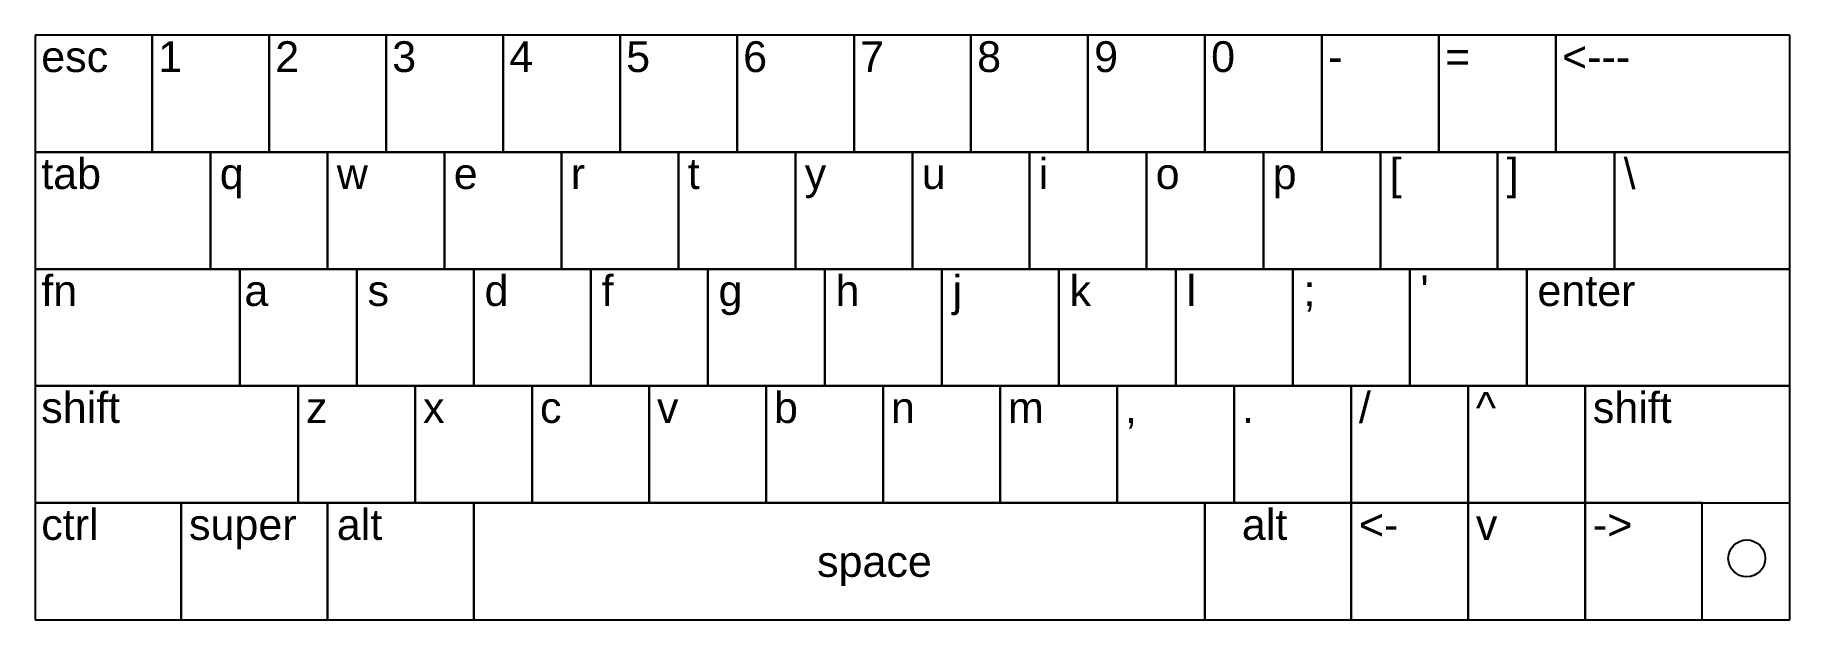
# Model space of a CAD drawing. Header units: millimetres. Extents: x 0 to 285, y -95 to 0.
import ezdxf

# ---------------------------------------------------------------- set-up
doc = ezdxf.new("R2010")
doc.units = ezdxf.units.MM
doc.layers.get('0').update_dxf_attribs({"lineweight": 25, "true_color": 0xffffff})
doc.styles.add('textstyle0', font='')
doc.styles.add('textstyle1', font='')
doc.styles.add('textstyle10', font='')
doc.styles.add('textstyle11', font='')
doc.styles.add('textstyle12', font='')
doc.styles.add('textstyle13', font='')
doc.styles.add('textstyle14', font='')
doc.styles.add('textstyle15', font='')
doc.styles.add('textstyle16', font='')
doc.styles.add('textstyle17', font='')
doc.styles.add('textstyle18', font='')
doc.styles.add('textstyle19', font='')
doc.styles.add('textstyle2', font='')
doc.styles.add('textstyle20', font='')
doc.styles.add('textstyle21', font='')
doc.styles.add('textstyle22', font='')
doc.styles.add('textstyle23', font='')
doc.styles.add('textstyle24', font='')
doc.styles.add('textstyle25', font='')
doc.styles.add('textstyle26', font='')
doc.styles.add('textstyle27', font='')
doc.styles.add('textstyle28', font='')
doc.styles.add('textstyle29', font='')
doc.styles.add('textstyle3', font='')
doc.styles.add('textstyle30', font='')
doc.styles.add('textstyle31', font='')
doc.styles.add('textstyle32', font='')
doc.styles.add('textstyle33', font='')
doc.styles.add('textstyle34', font='')
doc.styles.add('textstyle35', font='')
doc.styles.add('textstyle36', font='')
doc.styles.add('textstyle37', font='')
doc.styles.add('textstyle38', font='')
doc.styles.add('textstyle39', font='')
doc.styles.add('textstyle4', font='')
doc.styles.add('textstyle40', font='')
doc.styles.add('textstyle41', font='')
doc.styles.add('textstyle42', font='')
doc.styles.add('textstyle43', font='')
doc.styles.add('textstyle44', font='')
doc.styles.add('textstyle45', font='')
doc.styles.add('textstyle46', font='')
doc.styles.add('textstyle47', font='')
doc.styles.add('textstyle48', font='')
doc.styles.add('textstyle49', font='')
doc.styles.add('textstyle5', font='')
doc.styles.add('textstyle50', font='')
doc.styles.add('textstyle51', font='')
doc.styles.add('textstyle52', font='')
doc.styles.add('textstyle53', font='')
doc.styles.add('textstyle54', font='')
doc.styles.add('textstyle55', font='')
doc.styles.add('textstyle56', font='')
doc.styles.add('textstyle57', font='')
doc.styles.add('textstyle58', font='')
doc.styles.add('textstyle59', font='')
doc.styles.add('textstyle6', font='')
doc.styles.add('textstyle60', font='')
doc.styles.add('textstyle61', font='')
doc.styles.add('textstyle7', font='')
doc.styles.add('textstyle8', font='')
doc.styles.add('textstyle9', font='')
doc.styles.get('textstyle0').set_extended_font_data('Liberation Sans')
doc.styles.get('textstyle1').set_extended_font_data('Liberation Sans')
doc.styles.get('textstyle10').set_extended_font_data('Liberation Sans')
doc.styles.get('textstyle11').set_extended_font_data('Liberation Sans')
doc.styles.get('textstyle12').set_extended_font_data('Liberation Sans')
doc.styles.get('textstyle13').set_extended_font_data('Liberation Sans')
doc.styles.get('textstyle14').set_extended_font_data('Liberation Sans')
doc.styles.get('textstyle15').set_extended_font_data('Liberation Sans')
doc.styles.get('textstyle16').set_extended_font_data('Liberation Sans')
doc.styles.get('textstyle17').set_extended_font_data('Liberation Sans')
doc.styles.get('textstyle18').set_extended_font_data('Liberation Sans')
doc.styles.get('textstyle19').set_extended_font_data('Liberation Sans')
doc.styles.get('textstyle2').set_extended_font_data('Liberation Sans')
doc.styles.get('textstyle20').set_extended_font_data('Liberation Sans')
doc.styles.get('textstyle21').set_extended_font_data('Liberation Sans')
doc.styles.get('textstyle22').set_extended_font_data('Liberation Sans')
doc.styles.get('textstyle23').set_extended_font_data('Liberation Sans')
doc.styles.get('textstyle24').set_extended_font_data('Liberation Sans')
doc.styles.get('textstyle25').set_extended_font_data('Liberation Sans')
doc.styles.get('textstyle26').set_extended_font_data('Liberation Sans')
doc.styles.get('textstyle27').set_extended_font_data('Liberation Sans')
doc.styles.get('textstyle28').set_extended_font_data('Liberation Sans')
doc.styles.get('textstyle29').set_extended_font_data('Liberation Sans')
doc.styles.get('textstyle3').set_extended_font_data('Liberation Sans')
doc.styles.get('textstyle30').set_extended_font_data('Liberation Sans')
doc.styles.get('textstyle31').set_extended_font_data('Liberation Sans')
doc.styles.get('textstyle32').set_extended_font_data('Liberation Sans')
doc.styles.get('textstyle33').set_extended_font_data('Liberation Sans')
doc.styles.get('textstyle34').set_extended_font_data('Liberation Sans')
doc.styles.get('textstyle35').set_extended_font_data('Liberation Sans')
doc.styles.get('textstyle36').set_extended_font_data('Liberation Sans')
doc.styles.get('textstyle37').set_extended_font_data('Liberation Sans')
doc.styles.get('textstyle38').set_extended_font_data('Liberation Sans')
doc.styles.get('textstyle39').set_extended_font_data('Liberation Sans')
doc.styles.get('textstyle4').set_extended_font_data('Liberation Sans')
doc.styles.get('textstyle40').set_extended_font_data('Liberation Sans')
doc.styles.get('textstyle41').set_extended_font_data('Liberation Sans')
doc.styles.get('textstyle42').set_extended_font_data('Liberation Sans')
doc.styles.get('textstyle43').set_extended_font_data('Liberation Sans')
doc.styles.get('textstyle44').set_extended_font_data('Liberation Sans')
doc.styles.get('textstyle45').set_extended_font_data('Liberation Sans')
doc.styles.get('textstyle46').set_extended_font_data('Liberation Sans')
doc.styles.get('textstyle47').set_extended_font_data('Liberation Sans')
doc.styles.get('textstyle48').set_extended_font_data('Liberation Sans')
doc.styles.get('textstyle49').set_extended_font_data('Liberation Sans')
doc.styles.get('textstyle5').set_extended_font_data('Liberation Sans')
doc.styles.get('textstyle50').set_extended_font_data('Liberation Sans')
doc.styles.get('textstyle51').set_extended_font_data('Liberation Sans')
doc.styles.get('textstyle52').set_extended_font_data('Liberation Sans')
doc.styles.get('textstyle53').set_extended_font_data('Liberation Sans')
doc.styles.get('textstyle54').set_extended_font_data('Liberation Sans')
doc.styles.get('textstyle55').set_extended_font_data('Liberation Sans')
doc.styles.get('textstyle56').set_extended_font_data('Liberation Sans')
doc.styles.get('textstyle57').set_extended_font_data('Liberation Sans')
doc.styles.get('textstyle58').set_extended_font_data('Liberation Sans')
doc.styles.get('textstyle59').set_extended_font_data('Liberation Sans')
doc.styles.get('textstyle6').set_extended_font_data('Liberation Sans')
doc.styles.get('textstyle60').set_extended_font_data('Liberation Sans')
doc.styles.get('textstyle61').set_extended_font_data('Liberation Sans')
doc.styles.get('textstyle7').set_extended_font_data('Liberation Sans')
doc.styles.get('textstyle8').set_extended_font_data('Liberation Sans')
doc.styles.get('textstyle9').set_extended_font_data('Liberation Sans')

msp = doc.modelspace()

# ---------------------------------------------------------------- linework, layer by layer
for p, q in [((285, 0), (0, 0)), ((0, 0), (0, -95)), ((19, 0), (0, 0)), ((0, 0), (0, -19)), ((19, -19), (19, 0)), ((38, 0), (19, 0)), ((19, 0), (19, -19)), ((38, -19), (38, 0)), ((57, 0), (38, 0)), ((38, 0), (38, -19)), ((57, -19), (57, 0)), ((76, 0), (57, 0)), ((57, 0), (57, -19)), ((76, -19), (76, 0)), ((95, 0), (76, 0)), ((76, 0), (76, -19)), ((95, -19), (95, 0)), ((114, 0), (95, 0)), ((95, 0), (95, -19)), ((114, -19), (114, 0)), ((133, 0), (114, 0)), ((114, 0), (114, -19)), ((133, -19), (133, 0)), ((152, 0), (133, 0)), ((133, 0), (133, -19)), ((152, -19), (152, 0)), ((171, 0), (152, 0)), ((152, 0), (152, -19)), ((171, -19), (171, 0)), ((190, 0), (171, 0)), ((171, 0), (171, -19)), ((190, -19), (190, 0)), ((209, 0), (190, 0)), ((190, 0), (190, -19)), ((209, -19), (209, 0)), ((228, 0), (209, 0)), ((209, 0), (209, -19)), ((228, -19), (228, 0)), ((247, 0), (228, 0)), ((228, 0), (228, -19)), ((247, -19), (247, 0)), ((285, 0), (247, 0)), ((247, 0), (247, -19)), ((285, -95), (285, 0)), ((285, -19), (285, 0)), ((0, -19), (19, -19)), ((28.5, -19), (0, -19)), ((0, -19), (0, -38)), ((19, -19), (38, -19)), ((28.5, -38), (28.5, -19)), ((47.5, -19), (28.5, -19)), ((28.5, -19), (28.5, -38)), ((38, -19), (57, -19)), ((47.5, -38), (47.5, -19)), ((66.5, -19), (47.5, -19)), ((47.5, -19), (47.5, -38)), ((57, -19), (76, -19)), ((66.5, -38), (66.5, -19)), ((85.5, -19), (66.5, -19)), ((66.5, -19), (66.5, -38)), ((76, -19), (95, -19)), ((85.5, -38), (85.5, -19)), ((104.5, -19), (85.5, -19)), ((85.5, -19), (85.5, -38)), ((95, -19), (114, -19)), ((104.5, -38), (104.5, -19)), ((123.5, -19), (104.5, -19)), ((104.5, -19), (104.5, -38)), ((114, -19), (133, -19)), ((123.5, -38), (123.5, -19)), ((142.5, -19), (123.5, -19)), ((123.5, -19), (123.5, -38)), ((133, -19), (152, -19)), ((142.5, -38), (142.5, -19)), ((161.5, -19), (142.5, -19)), ((142.5, -19), (142.5, -38)), ((152, -19), (171, -19)), ((161.5, -38), (161.5, -19)), ((180.5, -19), (161.5, -19)), ((161.5, -19), (161.5, -38)), ((171, -19), (190, -19)), ((180.5, -38), (180.5, -19)), ((199.5, -19), (180.5, -19)), ((180.5, -19), (180.5, -38)), ((190, -19), (209, -19)), ((199.5, -38), (199.5, -19)), ((218.5, -19), (199.5, -19)), ((199.5, -19), (199.5, -38)), ((209, -19), (228, -19)), ((218.5, -38), (218.5, -19)), ((237.5, -19), (218.5, -19)), ((218.5, -19), (218.5, -38)), ((228, -19), (247, -19)), ((237.5, -38), (237.5, -19)), ((256.5, -19), (237.5, -19)), ((237.5, -19), (237.5, -38)), ((247, -19), (285, -19)), ((285, -19), (256.5, -19)), ((256.5, -19), (256.5, -38)), ((256.5, -38), (256.5, -19)), ((285, -38), (285, -19)), ((0, -38), (28.5, -38)), ((33.25, -38), (0, -38)), ((0, -38), (0, -57)), ((28.5, -38), (47.5, -38)), ((33.25, -57), (33.25, -38)), ((52.25, -38), (33.25, -38)), ((33.25, -38), (33.25, -57)), ((47.5, -38), (66.5, -38)), ((52.25, -57), (52.25, -38)), ((71.25, -38), (52.25, -38)), ((52.25, -38), (52.25, -57)), ((66.5, -38), (85.5, -38)), ((71.25, -57), (71.25, -38)), ((90.25, -38), (71.25, -38)), ((71.25, -38), (71.25, -57)), ((85.5, -38), (104.5, -38)), ((90.25, -57), (90.25, -38)), ((109.25, -38), (90.25, -38)), ((90.25, -38), (90.25, -57)), ((104.5, -38), (123.5, -38)), ((109.25, -57), (109.25, -38)), ((128.25, -38), (109.25, -38)), ((109.25, -38), (109.25, -57)), ((123.5, -38), (142.5, -38)), ((128.25, -57), (128.25, -38)), ((147.25, -38), (128.25, -38)), ((128.25, -38), (128.25, -57)), ((142.5, -38), (161.5, -38)), ((147.25, -57), (147.25, -38)), ((166.25, -38), (147.25, -38)), ((147.25, -38), (147.25, -57)), ((161.5, -38), (180.5, -38)), ((166.25, -57), (166.25, -38)), ((185.25, -38), (166.25, -38)), ((166.25, -38), (166.25, -57)), ((180.5, -38), (199.5, -38)), ((185.25, -57), (185.25, -38)), ((204.25, -38), (185.25, -38)), ((185.25, -38), (185.25, -57)), ((199.5, -38), (218.5, -38)), ((204.25, -57), (204.25, -38)), ((223.25, -38), (204.25, -38)), ((204.25, -38), (204.25, -57)), ((218.5, -38), (237.5, -38)), ((223.25, -57), (223.25, -38)), ((242.25, -38), (223.25, -38)), ((223.25, -38), (223.25, -57)), ((237.5, -38), (256.5, -38)), ((285, -38), (242.25, -38)), ((242.25, -38), (242.25, -57)), ((242.25, -57), (242.25, -38)), ((256.5, -38), (285, -38)), ((285, -57), (285, -38)), ((0, -57), (33.25, -57)), ((42.75, -57), (0, -57)), ((0, -57), (0, -76)), ((33.25, -57), (52.25, -57)), ((42.75, -76), (42.75, -57)), ((61.75, -57), (42.75, -57)), ((42.75, -57), (42.75, -76)), ((52.25, -57), (71.25, -57)), ((61.75, -76), (61.75, -57)), ((80.75, -57), (61.75, -57)), ((61.75, -57), (61.75, -76)), ((71.25, -57), (90.25, -57)), ((80.75, -76), (80.75, -57)), ((99.75, -57), (80.75, -57)), ((80.75, -57), (80.75, -76)), ((90.25, -57), (109.25, -57)), ((99.75, -76), (99.75, -57)), ((118.75, -57), (99.75, -57)), ((99.75, -57), (99.75, -76)), ((109.25, -57), (128.25, -57)), ((118.75, -76), (118.75, -57)), ((137.75, -57), (118.75, -57)), ((118.75, -57), (118.75, -76)), ((128.25, -57), (147.25, -57)), ((137.75, -76), (137.75, -57)), ((156.75, -57), (137.75, -57)), ((137.75, -57), (137.75, -76)), ((147.25, -57), (166.25, -57)), ((156.75, -76), (156.75, -57)), ((175.75, -57), (156.75, -57)), ((156.75, -57), (156.75, -76)), ((166.25, -57), (185.25, -57)), ((175.75, -76), (175.75, -57)), ((194.75, -57), (175.75, -57)), ((175.75, -57), (175.75, -76)), ((185.25, -57), (204.25, -57)), ((194.75, -76), (194.75, -57)), ((213.75, -57), (194.75, -57)), ((194.75, -57), (194.75, -76)), ((204.25, -57), (223.25, -57)), ((213.75, -76), (213.75, -57)), ((232.75, -57), (213.75, -57)), ((213.75, -57), (213.75, -76)), ((223.25, -57), (242.25, -57)), ((251.75, -57), (232.75, -57)), ((232.75, -57), (232.75, -76)), ((232.75, -76), (232.75, -57)), ((242.25, -57), (285, -57)), ((251.75, -76), (251.75, -57)), ((251.75, -57), (251.75, -76)), ((285, -57), (251.75, -57)), ((251.75, -57), (251.75, -76)), ((285, -57), (266, -57)), ((285, -76), (285, -57)), ((285, -76), (285, -57)), ((0, -76), (42.75, -76)), ((23.75, -76), (0, -76)), ((0, -76), (0, -95)), ((23.75, -95), (23.75, -76)), ((47.5, -76), (23.75, -76)), ((23.75, -76), (23.75, -95)), ((42.75, -76), (61.75, -76)), ((47.5, -95), (47.5, -76)), ((71.25, -76), (47.5, -76)), ((47.5, -76), (47.5, -95)), ((61.75, -76), (80.75, -76)), ((71.25, -95), (71.25, -76)), ((194.75, -76), (71.25, -76)), ((71.25, -76), (71.25, -95)), ((190, -76), (71.25, -76)), ((71.25, -76), (71.25, -95)), ((80.75, -76), (99.75, -76)), ((99.75, -76), (118.75, -76)), ((118.75, -76), (137.75, -76)), ((137.75, -76), (156.75, -76)), ((156.75, -76), (175.75, -76)), ((175.75, -76), (194.75, -76)), ((190, -95), (190, -76)), ((213.75, -76), (190, -76)), ((190, -76), (190, -95)), ((228, -76), (194.75, -76)), ((194.75, -76), (213.75, -76)), ((232.75, -76), (213.75, -76)), ((213.75, -76), (213.75, -95)), ((213.75, -95), (213.75, -76)), ((213.75, -76), (232.75, -76)), ((213.75, -95), (213.75, -76)), ((251.75, -76), (232.75, -76)), ((232.75, -76), (232.75, -95)), ((232.75, -95), (232.75, -76)), ((232.75, -76), (251.75, -76)), ((270.75, -76), (251.75, -76)), ((251.75, -76), (251.75, -95)), ((251.75, -95), (251.75, -76)), ((251.75, -76), (270.75, -76)), ((251.75, -76), (285, -76)), ((270.75, -95), (270.75, -76)), ((0, -95), (285, -95)), ((0, -95), (23.75, -95)), ((23.75, -95), (47.5, -95)), ((47.5, -95), (71.25, -95)), ((71.25, -95), (190, -95)), ((190, -95), (213.75, -95)), ((194.75, -95), (228, -95)), ((213.75, -95), (232.75, -95)), ((247, -95), (266, -95)), ((251.75, -95), (270.75, -95))]:
    msp.add_line(p, q)
msp.add_circle((278, -85), 3)

# ---------------------------------------------------------------- texts
at = {"char_height": 5, "attachment_point": 1}
for s, insert, style in [('esc', (1, -1), 'textstyle2'), ('1', (20, -1), 'textstyle1'), ('2', (39, -1), 'textstyle0'), ('3', (58, -1), 'textstyle6'), ('4', (77, -1), 'textstyle5'), ('5', (96, -1), 'textstyle4'), ('6', (115, -1), 'textstyle3'), ('7', (134, -1), 'textstyle10'), ('8', (153, -1), 'textstyle9'), ('9', (172, -1), 'textstyle8'), ('0', (191, -1), 'textstyle7'), ('=', (229, -1), 'textstyle13'), ('<---', (248, -1), 'textstyle12'), ('-', (210, -1), 'textstyle14'), ('tab', (1, -20), 'textstyle11'), ('i', (163, -20), 'textstyle43'), ('[', (220, -20), 'textstyle48'), (']', (239, -20), 'textstyle47'), ('\\\\', (258, -20), 'textstyle54'), ('q', (30, -20), 'textstyle21'), ('w', (49, -20), 'textstyle20'), ('e', (68, -20), 'textstyle40'), ('r', (87, -20), 'textstyle39'), ('t', (106, -20), 'textstyle46'), ('y', (125, -20), 'textstyle45'), ('u', (144, -20), 'textstyle44'), ('o', (182, -20), 'textstyle50'), ('p', (201, -20), 'textstyle49'), ('fn', (1, -39), 'textstyle18'), ('d', (73, -39), 'textstyle59'), ('f', (92, -39), 'textstyle60'), ('h', (130, -39), 'textstyle55'), ('j', (149, -39), 'textstyle56'), ('k', (168, -39), 'textstyle57'), ('l', (187, -39), 'textstyle58'), ("'", (225, -39), 'textstyle52'), ('enter\\P', (244, -39), 'textstyle53'), ('a', (34, -39), 'textstyle22'), ('s', (54, -39), 'textstyle19'), ('g', (111, -39), 'textstyle61'), (';', (206, -39), 'textstyle51'), ('shift', (1, -58), 'textstyle17'), ('z', (44, -58), 'textstyle26'), ('x', (63, -58), 'textstyle25'), ('c', (82, -58), 'textstyle24'), ('v\\P', (101, -58), 'textstyle23'), ('b', (120, -58), 'textstyle30'), ('n', (139, -58), 'textstyle29'), ('m', (158, -58), 'textstyle28'), ('/', (215, -58), 'textstyle33'), ('^', (234, -58), 'textstyle32'), ('shift', (253, -58), 'textstyle31'), (',', (177, -58), 'textstyle27'), ('.', (196, -58), 'textstyle34'), ('ctrl', (1, -77), 'textstyle16'), ('alt', (49, -77), 'textstyle41'), ('alt\\P', (196, -77), 'textstyle35'), ('super\\P', (25, -77), 'textstyle15'), ('<-', (215, -77), 'textstyle36'), ('v', (234, -77), 'textstyle37'), ('->', (253, -77), 'textstyle38'), ('space', (127, -83), 'textstyle42')]:
    msp.add_mtext(s, dxfattribs=dict(at, insert=insert, style=style))

doc.saveas('drawing.dxf')
